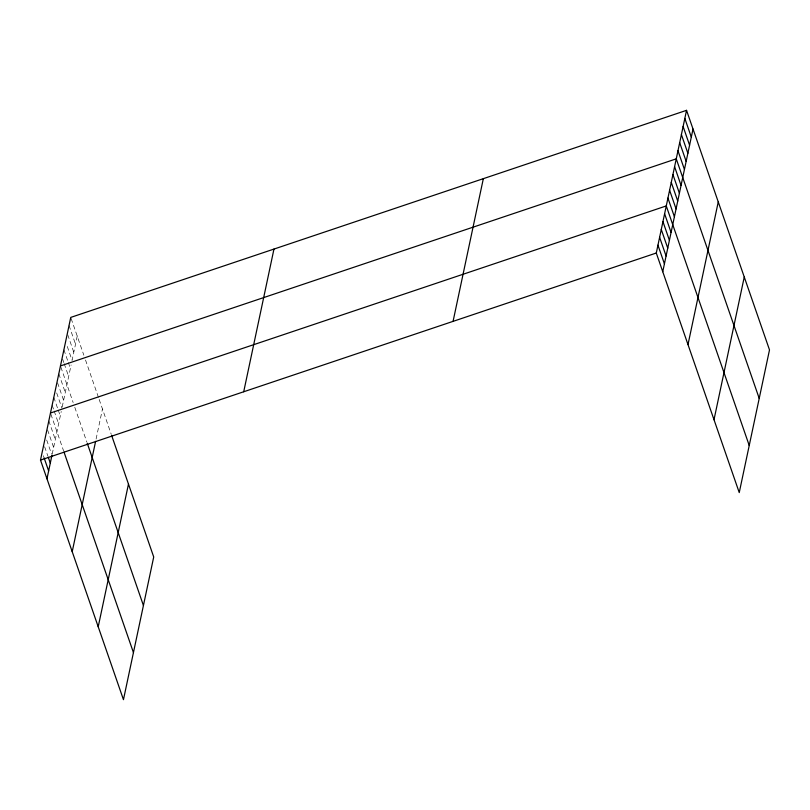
<?xml version="1.0" encoding="UTF-8"?>
<svg xmlns="http://www.w3.org/2000/svg" width="810" height="810" viewBox="0 0 810 810"><rect width="100%" height="100%" fill="white"/><g stroke="black" fill="none" stroke-linecap="round" stroke-linejoin="round"><path stroke-width="0.61" stroke-dasharray="4.05 3.04" d="M52.205 454.126L61.236 411.52M62.188 407.035L71.108 364.976M77.233 336.099L72.09 360.359L66.825 345.171M96.096 439.02L102.465 408.989M71.159 318.583L83.845 355.215M85.506 359.994L98.749 398.236M99.164 399.431L111.142 434.018M69.042 325.498L75.512 344.189M67.736 334.753L73.801 352.269M63.899 349.758L67.949 361.432M68.344 362.607L70.369 368.449M62.593 359.012L63.798 362.516M64.203 363.68L68.658 376.528M60.871 367.092L73.153 402.54M74.803 407.319L86.802 441.976M58.806 373.774L65.276 392.465M57.55 382.786L63.615 400.312M56.69 392.971L61.945 408.159M53.814 397.315L57.854 408.999M58.259 410.164L60.284 416.006M52.154 405.162L53.764 409.84M54.169 411.004L58.624 423.853M50.888 414.183L63.575 450.826M48.823 420.866L55.293 439.557M47.557 429.877L53.632 447.403M46.707 440.063L51.556 454.076M44.641 446.745L47.871 456.091M43.376 455.757L44.185 458.095"/><path stroke-width="1.21" d="M111.547 435.213L153.718 556.976L123.454 699.668L40.5 460.1L70.753 317.409L686.546 110.332L769.5 349.9L739.246 492.591L656.282 253.024L686.546 110.332M46.97 478.791L51.962 455.25M72.211 551.681L95.61 441.339M98.212 626.778L128.476 484.086M243.709 391.767L273.962 249.075M453.074 321.357L483.337 178.666M662.752 271.714L693.016 129.023M687.994 344.604L718.257 201.913M714.005 419.701L744.258 277.01M60.466 365.928L676.259 158.841L759.213 398.409M50.483 413.019L666.265 205.932L749.23 445.5M40.5 460.1L656.282 253.024M684.825 118.412L691.305 137.103M683.113 126.502L689.583 145.192M681.402 134.592L687.872 153.272M679.681 142.671L686.151 161.362M677.97 150.761L684.44 169.452M674.588 166.688L681.058 185.379M672.928 174.545L679.398 193.225M671.267 182.392L677.737 201.082M669.597 190.239L676.067 208.929M667.936 198.085L674.406 216.776M664.605 213.779L671.075 232.47M662.944 221.626L669.414 240.317M661.274 229.473L667.754 248.164M659.613 237.33L666.083 256.011M657.953 245.177L664.423 263.868M87.217 443.171L143.431 605.495M63.99 452.02L133.448 652.587M48.276 457.255L50.301 463.097M44.185 458.095L48.64 470.944"/></g></svg>
